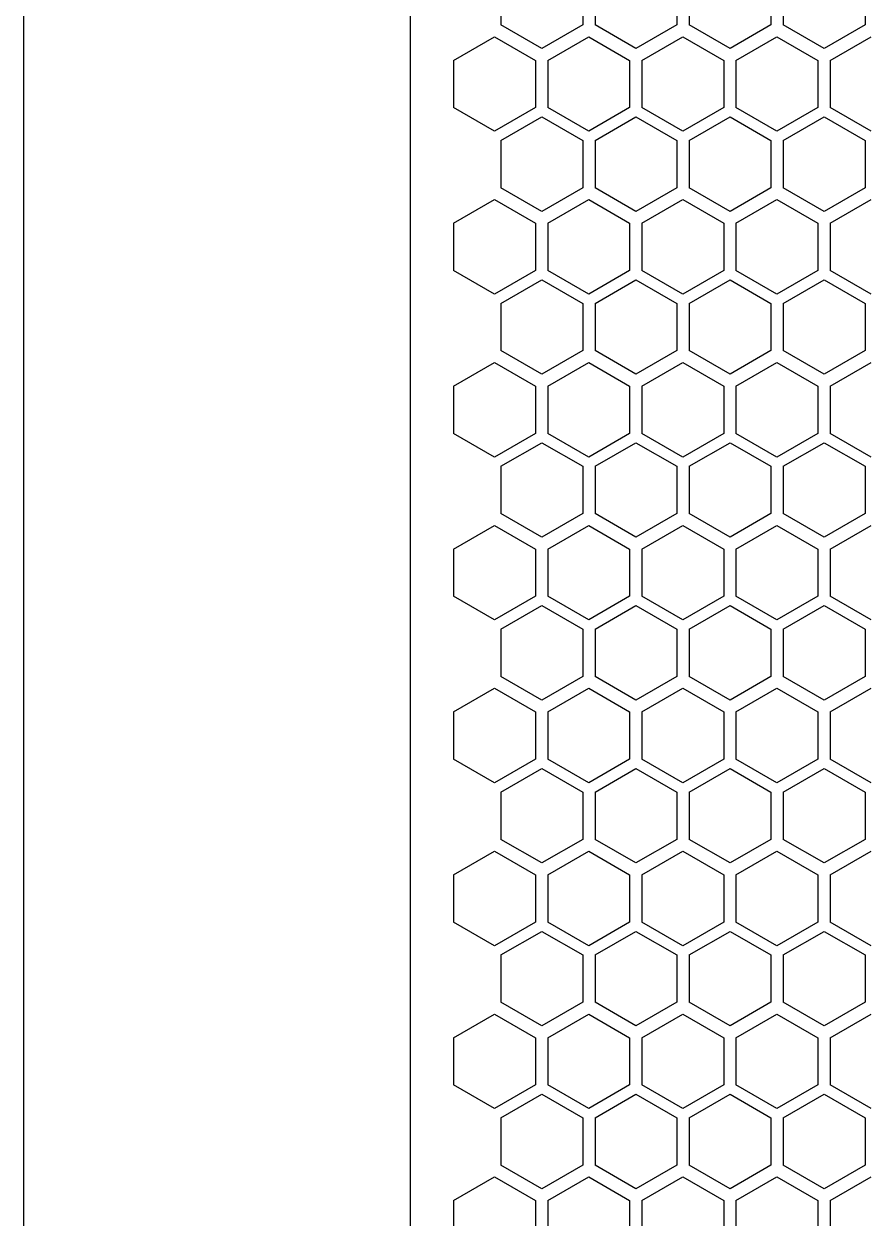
# Model space of a CAD drawing. Header units: millimetres. Extents: x 55614 to 110757, y -66981 to -47484.
# Drawn here: x 63122.6 to 63205.2, y -54746.1 to -54629.3 of the extents above; entities that cross this region are included whole.
import ezdxf

# ---------------------------------------------------------------- set-up
doc = ezdxf.new("R2010")
doc.units = ezdxf.units.MM
doc.layers.add('4215-0412-2_0', color=7, linetype='Continuous')
doc.layers.add('THICK', color=7, linetype='Continuous', lineweight=0)

# ---------------------------------------------------------------- blocks, each defined once
blk = doc.blocks.new('2-1725')
at = {"layer": '4215-0412-2_0', "color": 7, "linetype": 'Continuous'}
for p, q in [((-17926.32, -72057.27), (-17926.32, -71628.67)), ((-17964.12, -72054.27), (-17964.12, -71631.67)), ((-17917.49, -71704.5), (-17917.49, -71709.12)), ((-17909.49, -71704.5), (-17909.49, -71709.12)), ((-17908.29, -71704.5), (-17908.29, -71709.12)), ((-17900.29, -71704.5), (-17900.29, -71709.12)), ((-17899.09, -71704.5), (-17899.09, -71709.12)), ((-17891.09, -71704.5), (-17891.09, -71709.12)), ((-17889.89, -71704.5), (-17889.89, -71709.12)), ((-17881.89, -71704.5), (-17881.89, -71709.12)), ((-17913.49, -71711.43), (-17917.49, -71709.12)), ((-17909.49, -71709.12), (-17913.49, -71711.43)), ((-17904.29, -71711.43), (-17908.29, -71709.12)), ((-17900.29, -71709.12), (-17904.29, -71711.43)), ((-17895.09, -71711.43), (-17899.09, -71709.12)), ((-17891.09, -71709.12), (-17895.09, -71711.43)), ((-17885.89, -71711.43), (-17889.89, -71709.12)), ((-17881.89, -71709.12), (-17885.89, -71711.43)), ((-17922.11, -71712.59), (-17918.11, -71710.28)), ((-17918.11, -71710.28), (-17914.11, -71712.59)), ((-17912.91, -71712.59), (-17908.91, -71710.28)), ((-17908.91, -71710.28), (-17904.91, -71712.59)), ((-17903.71, -71712.59), (-17899.71, -71710.28)), ((-17899.71, -71710.28), (-17895.71, -71712.59)), ((-17894.51, -71712.59), (-17890.51, -71710.28)), ((-17890.51, -71710.28), (-17886.51, -71712.59)), ((-17885.31, -71712.59), (-17881.31, -71710.28)), ((-17922.11, -71712.59), (-17922.11, -71717.21)), ((-17914.11, -71712.59), (-17914.11, -71717.21)), ((-17912.91, -71712.59), (-17912.91, -71717.21)), ((-17904.91, -71712.59), (-17904.91, -71717.21)), ((-17903.71, -71712.59), (-17903.71, -71717.21)), ((-17895.71, -71712.59), (-17895.71, -71717.21)), ((-17894.51, -71712.59), (-17894.51, -71717.21)), ((-17886.51, -71712.59), (-17886.51, -71717.21)), ((-17885.31, -71712.59), (-17885.31, -71717.21)), ((-17918.11, -71719.52), (-17922.11, -71717.21)), ((-17914.11, -71717.21), (-17918.11, -71719.52)), ((-17908.91, -71719.52), (-17912.91, -71717.21)), ((-17904.91, -71717.21), (-17908.91, -71719.52)), ((-17899.71, -71719.52), (-17903.71, -71717.21)), ((-17895.71, -71717.21), (-17899.71, -71719.52)), ((-17890.51, -71719.52), (-17894.51, -71717.21)), ((-17886.51, -71717.21), (-17890.51, -71719.52)), ((-17881.31, -71719.52), (-17885.31, -71717.21)), ((-17917.49, -71720.43), (-17913.49, -71718.12)), ((-17913.49, -71718.12), (-17909.49, -71720.43)), ((-17908.29, -71720.43), (-17904.29, -71718.12)), ((-17904.29, -71718.12), (-17900.29, -71720.43)), ((-17899.09, -71720.43), (-17895.09, -71718.12)), ((-17895.09, -71718.12), (-17891.09, -71720.43)), ((-17889.89, -71720.43), (-17885.89, -71718.12)), ((-17885.89, -71718.12), (-17881.89, -71720.43)), ((-17917.49, -71720.43), (-17917.49, -71725.05)), ((-17909.49, -71720.43), (-17909.49, -71725.05)), ((-17908.29, -71720.43), (-17908.29, -71725.05)), ((-17900.29, -71720.43), (-17900.29, -71725.05)), ((-17899.09, -71720.43), (-17899.09, -71725.05)), ((-17891.09, -71720.43), (-17891.09, -71725.05)), ((-17889.89, -71720.43), (-17889.89, -71725.05)), ((-17881.89, -71720.43), (-17881.89, -71725.05)), ((-17913.49, -71727.36), (-17917.49, -71725.05)), ((-17909.49, -71725.05), (-17913.49, -71727.36)), ((-17904.29, -71727.36), (-17908.29, -71725.05)), ((-17900.29, -71725.05), (-17904.29, -71727.36)), ((-17895.09, -71727.36), (-17899.09, -71725.05)), ((-17891.09, -71725.05), (-17895.09, -71727.36)), ((-17885.89, -71727.36), (-17889.89, -71725.05)), ((-17881.89, -71725.05), (-17885.89, -71727.36)), ((-17922.11, -71728.52), (-17918.11, -71726.21)), ((-17918.11, -71726.21), (-17914.11, -71728.52)), ((-17912.91, -71728.52), (-17908.91, -71726.21)), ((-17908.91, -71726.21), (-17904.91, -71728.52)), ((-17903.71, -71728.52), (-17899.71, -71726.21)), ((-17899.71, -71726.21), (-17895.71, -71728.52)), ((-17894.51, -71728.52), (-17890.51, -71726.21)), ((-17890.51, -71726.21), (-17886.51, -71728.52)), ((-17885.31, -71728.52), (-17881.31, -71726.21)), ((-17922.11, -71728.52), (-17922.11, -71733.14)), ((-17914.11, -71728.52), (-17914.11, -71733.14)), ((-17912.91, -71728.52), (-17912.91, -71733.14)), ((-17904.91, -71728.52), (-17904.91, -71733.14)), ((-17903.71, -71728.52), (-17903.71, -71733.14)), ((-17895.71, -71728.52), (-17895.71, -71733.14)), ((-17894.51, -71728.52), (-17894.51, -71733.14)), ((-17886.51, -71728.52), (-17886.51, -71733.14)), ((-17885.31, -71728.52), (-17885.31, -71733.14)), ((-17918.11, -71735.45), (-17922.11, -71733.14)), ((-17914.11, -71733.14), (-17918.11, -71735.45)), ((-17908.91, -71735.45), (-17912.91, -71733.14)), ((-17904.91, -71733.14), (-17908.91, -71735.45)), ((-17899.71, -71735.45), (-17903.71, -71733.14)), ((-17895.71, -71733.14), (-17899.71, -71735.45)), ((-17890.51, -71735.45), (-17894.51, -71733.14)), ((-17886.51, -71733.14), (-17890.51, -71735.45)), ((-17881.31, -71735.45), (-17885.31, -71733.14)), ((-17917.49, -71736.36), (-17913.49, -71734.05)), ((-17913.49, -71734.05), (-17909.49, -71736.36)), ((-17908.29, -71736.36), (-17904.29, -71734.05)), ((-17904.29, -71734.05), (-17900.29, -71736.36)), ((-17899.09, -71736.36), (-17895.09, -71734.05)), ((-17895.09, -71734.05), (-17891.09, -71736.36)), ((-17889.89, -71736.36), (-17885.89, -71734.05)), ((-17885.89, -71734.05), (-17881.89, -71736.36)), ((-17917.49, -71736.36), (-17917.49, -71740.98)), ((-17909.49, -71736.36), (-17909.49, -71740.98)), ((-17908.29, -71736.36), (-17908.29, -71740.98)), ((-17900.29, -71736.36), (-17900.29, -71740.98)), ((-17899.09, -71736.36), (-17899.09, -71740.98)), ((-17891.09, -71736.36), (-17891.09, -71740.98)), ((-17889.89, -71736.36), (-17889.89, -71740.98)), ((-17881.89, -71736.36), (-17881.89, -71740.98)), ((-17913.49, -71743.29), (-17917.49, -71740.98)), ((-17909.49, -71740.98), (-17913.49, -71743.29)), ((-17904.29, -71743.29), (-17908.29, -71740.98)), ((-17900.29, -71740.98), (-17904.29, -71743.29)), ((-17895.09, -71743.29), (-17899.09, -71740.98)), ((-17891.09, -71740.98), (-17895.09, -71743.29)), ((-17885.89, -71743.29), (-17889.89, -71740.98)), ((-17881.89, -71740.98), (-17885.89, -71743.29)), ((-17922.11, -71744.45), (-17918.11, -71742.14)), ((-17918.11, -71742.14), (-17914.11, -71744.45)), ((-17912.91, -71744.45), (-17908.91, -71742.14)), ((-17908.91, -71742.14), (-17904.91, -71744.45)), ((-17903.71, -71744.45), (-17899.71, -71742.14)), ((-17899.71, -71742.14), (-17895.71, -71744.45)), ((-17894.51, -71744.45), (-17890.51, -71742.14)), ((-17890.51, -71742.14), (-17886.51, -71744.45)), ((-17885.31, -71744.45), (-17881.31, -71742.14)), ((-17922.11, -71744.45), (-17922.11, -71749.07)), ((-17914.11, -71744.45), (-17914.11, -71749.07)), ((-17912.91, -71744.45), (-17912.91, -71749.07)), ((-17904.91, -71744.45), (-17904.91, -71749.07)), ((-17903.71, -71744.45), (-17903.71, -71749.07)), ((-17895.71, -71744.45), (-17895.71, -71749.07)), ((-17894.51, -71744.45), (-17894.51, -71749.07)), ((-17886.51, -71744.45), (-17886.51, -71749.07)), ((-17885.31, -71744.45), (-17885.31, -71749.07)), ((-17918.11, -71751.38), (-17922.11, -71749.07)), ((-17914.11, -71749.07), (-17918.11, -71751.38)), ((-17908.91, -71751.38), (-17912.91, -71749.07)), ((-17904.91, -71749.07), (-17908.91, -71751.38)), ((-17899.71, -71751.38), (-17903.71, -71749.07)), ((-17895.71, -71749.07), (-17899.71, -71751.38)), ((-17890.51, -71751.38), (-17894.51, -71749.07)), ((-17886.51, -71749.07), (-17890.51, -71751.38)), ((-17881.31, -71751.38), (-17885.31, -71749.07)), ((-17917.49, -71752.29), (-17913.49, -71749.98)), ((-17913.49, -71749.98), (-17909.49, -71752.29)), ((-17908.29, -71752.29), (-17904.29, -71749.98)), ((-17904.29, -71749.98), (-17900.29, -71752.29)), ((-17899.09, -71752.29), (-17895.09, -71749.98)), ((-17895.09, -71749.98), (-17891.09, -71752.29)), ((-17889.89, -71752.29), (-17885.89, -71749.98)), ((-17885.89, -71749.98), (-17881.89, -71752.29)), ((-17917.49, -71752.29), (-17917.49, -71756.91)), ((-17909.49, -71752.29), (-17909.49, -71756.91)), ((-17908.29, -71752.29), (-17908.29, -71756.91)), ((-17900.29, -71752.29), (-17900.29, -71756.91)), ((-17899.09, -71752.29), (-17899.09, -71756.91)), ((-17891.09, -71752.29), (-17891.09, -71756.91)), ((-17889.89, -71752.29), (-17889.89, -71756.91)), ((-17881.89, -71752.29), (-17881.89, -71756.91)), ((-17913.49, -71759.22), (-17917.49, -71756.91)), ((-17909.49, -71756.91), (-17913.49, -71759.22)), ((-17904.29, -71759.22), (-17908.29, -71756.91)), ((-17900.29, -71756.91), (-17904.29, -71759.22)), ((-17895.09, -71759.22), (-17899.09, -71756.91)), ((-17891.09, -71756.91), (-17895.09, -71759.22)), ((-17885.89, -71759.22), (-17889.89, -71756.91)), ((-17881.89, -71756.91), (-17885.89, -71759.22)), ((-17922.11, -71760.38), (-17918.11, -71758.07)), ((-17918.11, -71758.07), (-17914.11, -71760.38)), ((-17912.91, -71760.38), (-17908.91, -71758.07)), ((-17908.91, -71758.07), (-17904.91, -71760.38)), ((-17903.71, -71760.38), (-17899.71, -71758.07)), ((-17899.71, -71758.07), (-17895.71, -71760.38)), ((-17894.51, -71760.38), (-17890.51, -71758.07)), ((-17890.51, -71758.07), (-17886.51, -71760.38)), ((-17885.31, -71760.38), (-17881.31, -71758.07)), ((-17922.11, -71760.38), (-17922.11, -71765)), ((-17914.11, -71760.38), (-17914.11, -71765)), ((-17912.91, -71760.38), (-17912.91, -71765)), ((-17904.91, -71760.38), (-17904.91, -71765)), ((-17903.71, -71760.38), (-17903.71, -71765)), ((-17895.71, -71760.38), (-17895.71, -71765)), ((-17894.51, -71760.38), (-17894.51, -71765)), ((-17886.51, -71760.38), (-17886.51, -71765)), ((-17885.31, -71760.38), (-17885.31, -71765)), ((-17918.11, -71767.31), (-17922.11, -71765)), ((-17914.11, -71765), (-17918.11, -71767.31)), ((-17917.49, -71768.22), (-17913.49, -71765.91)), ((-17913.49, -71765.91), (-17909.49, -71768.22)), ((-17908.91, -71767.31), (-17912.91, -71765)), ((-17904.91, -71765), (-17908.91, -71767.31)), ((-17908.29, -71768.22), (-17904.29, -71765.91)), ((-17904.29, -71765.91), (-17900.29, -71768.22)), ((-17899.71, -71767.31), (-17903.71, -71765)), ((-17895.71, -71765), (-17899.71, -71767.31)), ((-17899.09, -71768.22), (-17895.09, -71765.91)), ((-17895.09, -71765.91), (-17891.09, -71768.22)), ((-17890.51, -71767.31), (-17894.51, -71765)), ((-17886.51, -71765), (-17890.51, -71767.31)), ((-17889.89, -71768.22), (-17885.89, -71765.91)), ((-17885.89, -71765.91), (-17881.89, -71768.22)), ((-17881.31, -71767.31), (-17885.31, -71765)), ((-17917.49, -71768.22), (-17917.49, -71772.84)), ((-17909.49, -71768.22), (-17909.49, -71772.84)), ((-17908.29, -71768.22), (-17908.29, -71772.84)), ((-17900.29, -71768.22), (-17900.29, -71772.84)), ((-17899.09, -71768.22), (-17899.09, -71772.84)), ((-17891.09, -71768.22), (-17891.09, -71772.84)), ((-17889.89, -71768.22), (-17889.89, -71772.84)), ((-17881.89, -71768.22), (-17881.89, -71772.84)), ((-17913.49, -71775.15), (-17917.49, -71772.84)), ((-17909.49, -71772.84), (-17913.49, -71775.15)), ((-17904.29, -71775.15), (-17908.29, -71772.84)), ((-17900.29, -71772.84), (-17904.29, -71775.15)), ((-17895.09, -71775.15), (-17899.09, -71772.84)), ((-17891.09, -71772.84), (-17895.09, -71775.15)), ((-17885.89, -71775.15), (-17889.89, -71772.84)), ((-17881.89, -71772.84), (-17885.89, -71775.15)), ((-17922.11, -71776.31), (-17918.11, -71774)), ((-17918.11, -71774), (-17914.11, -71776.31)), ((-17912.91, -71776.31), (-17908.91, -71774)), ((-17908.91, -71774), (-17904.91, -71776.31)), ((-17903.71, -71776.31), (-17899.71, -71774)), ((-17899.71, -71774), (-17895.71, -71776.31)), ((-17894.51, -71776.31), (-17890.51, -71774)), ((-17890.51, -71774), (-17886.51, -71776.31)), ((-17885.31, -71776.31), (-17881.31, -71774)), ((-17922.11, -71776.31), (-17922.11, -71780.93)), ((-17914.11, -71776.31), (-17914.11, -71780.93)), ((-17912.91, -71776.31), (-17912.91, -71780.93)), ((-17904.91, -71776.31), (-17904.91, -71780.93)), ((-17903.71, -71776.31), (-17903.71, -71780.93)), ((-17895.71, -71776.31), (-17895.71, -71780.93)), ((-17894.51, -71776.31), (-17894.51, -71780.93)), ((-17886.51, -71776.31), (-17886.51, -71780.93)), ((-17885.31, -71776.31), (-17885.31, -71780.93)), ((-17918.11, -71783.24), (-17922.11, -71780.93)), ((-17914.11, -71780.93), (-17918.11, -71783.24)), ((-17908.91, -71783.24), (-17912.91, -71780.93)), ((-17904.91, -71780.93), (-17908.91, -71783.24)), ((-17899.71, -71783.24), (-17903.71, -71780.93)), ((-17895.71, -71780.93), (-17899.71, -71783.24)), ((-17890.51, -71783.24), (-17894.51, -71780.93)), ((-17886.51, -71780.93), (-17890.51, -71783.24)), ((-17881.31, -71783.24), (-17885.31, -71780.93)), ((-17917.49, -71784.15), (-17913.49, -71781.84)), ((-17913.49, -71781.84), (-17909.49, -71784.15)), ((-17908.29, -71784.15), (-17904.29, -71781.84)), ((-17904.29, -71781.84), (-17900.29, -71784.15)), ((-17899.09, -71784.15), (-17895.09, -71781.84)), ((-17895.09, -71781.84), (-17891.09, -71784.15)), ((-17889.89, -71784.15), (-17885.89, -71781.84)), ((-17885.89, -71781.84), (-17881.89, -71784.15)), ((-17917.49, -71784.15), (-17917.49, -71788.77)), ((-17909.49, -71784.15), (-17909.49, -71788.77)), ((-17908.29, -71784.15), (-17908.29, -71788.77)), ((-17900.29, -71784.15), (-17900.29, -71788.77)), ((-17899.09, -71784.15), (-17899.09, -71788.77)), ((-17891.09, -71784.15), (-17891.09, -71788.77)), ((-17889.89, -71784.15), (-17889.89, -71788.77)), ((-17881.89, -71784.15), (-17881.89, -71788.77)), ((-17913.49, -71791.08), (-17917.49, -71788.77)), ((-17909.49, -71788.77), (-17913.49, -71791.08)), ((-17904.29, -71791.08), (-17908.29, -71788.77)), ((-17900.29, -71788.77), (-17904.29, -71791.08)), ((-17895.09, -71791.08), (-17899.09, -71788.77)), ((-17891.09, -71788.77), (-17895.09, -71791.08)), ((-17885.89, -71791.08), (-17889.89, -71788.77)), ((-17881.89, -71788.77), (-17885.89, -71791.08)), ((-17922.11, -71792.24), (-17918.11, -71789.93)), ((-17918.11, -71789.93), (-17914.11, -71792.24)), ((-17912.91, -71792.24), (-17908.91, -71789.93)), ((-17908.91, -71789.93), (-17904.91, -71792.24)), ((-17903.71, -71792.24), (-17899.71, -71789.93)), ((-17899.71, -71789.93), (-17895.71, -71792.24)), ((-17894.51, -71792.24), (-17890.51, -71789.93)), ((-17890.51, -71789.93), (-17886.51, -71792.24)), ((-17885.31, -71792.24), (-17881.31, -71789.93)), ((-17922.11, -71792.24), (-17922.11, -71796.86)), ((-17914.11, -71792.24), (-17914.11, -71796.86)), ((-17912.91, -71792.24), (-17912.91, -71796.86)), ((-17904.91, -71792.24), (-17904.91, -71796.86)), ((-17903.71, -71792.24), (-17903.71, -71796.86)), ((-17895.71, -71792.24), (-17895.71, -71796.86)), ((-17894.51, -71792.24), (-17894.51, -71796.86)), ((-17886.51, -71792.24), (-17886.51, -71796.86)), ((-17885.31, -71792.24), (-17885.31, -71796.86)), ((-17918.11, -71799.17), (-17922.11, -71796.86)), ((-17914.11, -71796.86), (-17918.11, -71799.17)), ((-17908.91, -71799.17), (-17912.91, -71796.86)), ((-17904.91, -71796.86), (-17908.91, -71799.17)), ((-17899.71, -71799.17), (-17903.71, -71796.86)), ((-17895.71, -71796.86), (-17899.71, -71799.17)), ((-17890.51, -71799.17), (-17894.51, -71796.86)), ((-17886.51, -71796.86), (-17890.51, -71799.17)), ((-17881.31, -71799.17), (-17885.31, -71796.86)), ((-17917.49, -71800.08), (-17913.49, -71797.77)), ((-17913.49, -71797.77), (-17909.49, -71800.08)), ((-17908.29, -71800.08), (-17904.29, -71797.77)), ((-17904.29, -71797.77), (-17900.29, -71800.08)), ((-17899.09, -71800.08), (-17895.09, -71797.77)), ((-17895.09, -71797.77), (-17891.09, -71800.08)), ((-17889.89, -71800.08), (-17885.89, -71797.77)), ((-17885.89, -71797.77), (-17881.89, -71800.08)), ((-17917.49, -71800.08), (-17917.49, -71804.7)), ((-17909.49, -71800.08), (-17909.49, -71804.7)), ((-17908.29, -71800.08), (-17908.29, -71804.7)), ((-17900.29, -71800.08), (-17900.29, -71804.7)), ((-17899.09, -71800.08), (-17899.09, -71804.7)), ((-17891.09, -71800.08), (-17891.09, -71804.7)), ((-17889.89, -71800.08), (-17889.89, -71804.7)), ((-17881.89, -71800.08), (-17881.89, -71804.7)), ((-17913.49, -71807.01), (-17917.49, -71804.7)), ((-17909.49, -71804.7), (-17913.49, -71807.01)), ((-17904.29, -71807.01), (-17908.29, -71804.7)), ((-17900.29, -71804.7), (-17904.29, -71807.01)), ((-17895.09, -71807.01), (-17899.09, -71804.7)), ((-17891.09, -71804.7), (-17895.09, -71807.01)), ((-17885.89, -71807.01), (-17889.89, -71804.7)), ((-17881.89, -71804.7), (-17885.89, -71807.01)), ((-17922.11, -71808.17), (-17918.11, -71805.86)), ((-17918.11, -71805.86), (-17914.11, -71808.17)), ((-17912.91, -71808.17), (-17908.91, -71805.86)), ((-17908.91, -71805.86), (-17904.91, -71808.17)), ((-17903.71, -71808.17), (-17899.71, -71805.86)), ((-17899.71, -71805.86), (-17895.71, -71808.17)), ((-17894.51, -71808.17), (-17890.51, -71805.86)), ((-17890.51, -71805.86), (-17886.51, -71808.17)), ((-17885.31, -71808.17), (-17881.31, -71805.86)), ((-17922.11, -71808.17), (-17922.11, -71812.79)), ((-17914.11, -71808.17), (-17914.11, -71812.79)), ((-17912.91, -71808.17), (-17912.91, -71812.79)), ((-17904.91, -71808.17), (-17904.91, -71812.79)), ((-17903.71, -71808.17), (-17903.71, -71812.79)), ((-17895.71, -71808.17), (-17895.71, -71812.79)), ((-17894.51, -71808.17), (-17894.51, -71812.79)), ((-17886.51, -71808.17), (-17886.51, -71812.79)), ((-17885.31, -71808.17), (-17885.31, -71812.79)), ((-17918.11, -71815.1), (-17922.11, -71812.79)), ((-17914.11, -71812.79), (-17918.11, -71815.1)), ((-17917.49, -71816.01), (-17913.49, -71813.7)), ((-17913.49, -71813.7), (-17909.49, -71816.01)), ((-17908.91, -71815.1), (-17912.91, -71812.79)), ((-17904.91, -71812.79), (-17908.91, -71815.1)), ((-17908.29, -71816.01), (-17904.29, -71813.7)), ((-17904.29, -71813.7), (-17900.29, -71816.01)), ((-17899.71, -71815.1), (-17903.71, -71812.79)), ((-17895.71, -71812.79), (-17899.71, -71815.1)), ((-17899.09, -71816.01), (-17895.09, -71813.7)), ((-17895.09, -71813.7), (-17891.09, -71816.01)), ((-17890.51, -71815.1), (-17894.51, -71812.79)), ((-17886.51, -71812.79), (-17890.51, -71815.1)), ((-17889.89, -71816.01), (-17885.89, -71813.7)), ((-17885.89, -71813.7), (-17881.89, -71816.01)), ((-17881.31, -71815.1), (-17885.31, -71812.79)), ((-17917.49, -71816.01), (-17917.49, -71820.63)), ((-17909.49, -71816.01), (-17909.49, -71820.63)), ((-17908.29, -71816.01), (-17908.29, -71820.63)), ((-17900.29, -71816.01), (-17900.29, -71820.63)), ((-17899.09, -71816.01), (-17899.09, -71820.63)), ((-17891.09, -71816.01), (-17891.09, -71820.63)), ((-17889.89, -71816.01), (-17889.89, -71820.63)), ((-17881.89, -71816.01), (-17881.89, -71820.63)), ((-17913.49, -71822.94), (-17917.49, -71820.63)), ((-17909.49, -71820.63), (-17913.49, -71822.94)), ((-17904.29, -71822.94), (-17908.29, -71820.63)), ((-17900.29, -71820.63), (-17904.29, -71822.94)), ((-17895.09, -71822.94), (-17899.09, -71820.63)), ((-17891.09, -71820.63), (-17895.09, -71822.94)), ((-17885.89, -71822.94), (-17889.89, -71820.63)), ((-17881.89, -71820.63), (-17885.89, -71822.94)), ((-17922.11, -71824.1), (-17918.11, -71821.79)), ((-17918.11, -71821.79), (-17914.11, -71824.1)), ((-17912.91, -71824.1), (-17908.91, -71821.79)), ((-17908.91, -71821.79), (-17904.91, -71824.1)), ((-17903.71, -71824.1), (-17899.71, -71821.79)), ((-17899.71, -71821.79), (-17895.71, -71824.1)), ((-17894.51, -71824.1), (-17890.51, -71821.79)), ((-17890.51, -71821.79), (-17886.51, -71824.1)), ((-17885.31, -71824.1), (-17881.31, -71821.79)), ((-17922.11, -71824.1), (-17922.11, -71828.72)), ((-17914.11, -71824.1), (-17914.11, -71828.72)), ((-17912.91, -71824.1), (-17912.91, -71828.72)), ((-17904.91, -71824.1), (-17904.91, -71828.72)), ((-17903.71, -71824.1), (-17903.71, -71828.72)), ((-17895.71, -71824.1), (-17895.71, -71828.72)), ((-17894.51, -71824.1), (-17894.51, -71828.72)), ((-17886.51, -71824.1), (-17886.51, -71828.72)), ((-17885.31, -71824.1), (-17885.31, -71828.72))]:
    blk.add_line(p, q, dxfattribs=at)

msp = doc.modelspace()

# ---------------------------------------------------------------- block references
at = {"layer": 'THICK', "lineweight": -3}
msp.add_blockref('2-1725', (81086.76, 17079.761), dxfattribs=at)

doc.saveas('drawing.dxf')
